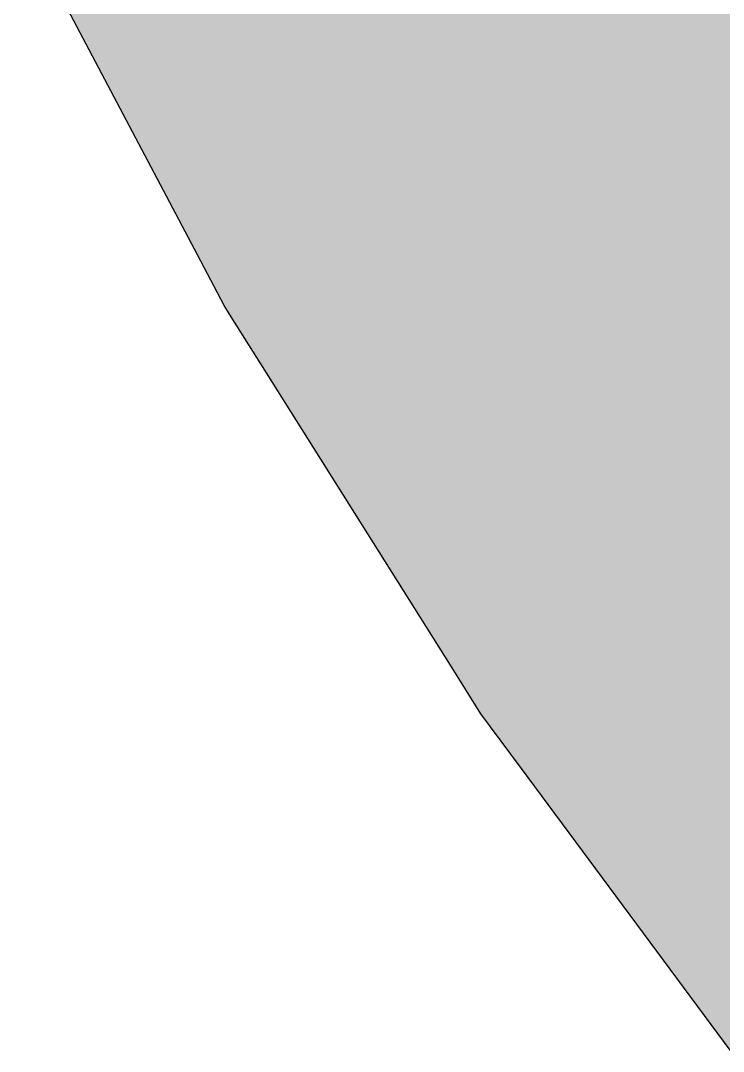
# Model space of a CAD drawing. Extents: x 0 to 420, y 0 to 297.
# Drawn here: x 266.2 to 274.12, y 197.81 to 209.42 of the extents above; entities that cross this region are included whole.
import ezdxf

# ---------------------------------------------------------------- set-up
doc = ezdxf.new("R2010")
doc.units = 0
doc.layers.add('SOMBRA', color=8, linetype='CONTINUOUS')
doc.layers.add('VISIBLE', color=7, linetype='CONTINUOUS')

msp = doc.modelspace()

# ---------------------------------------------------------------- linework, layer by layer
at = {"layer": 'SOMBRA', "color": 252}
for points in [[(268.1954, 206.7855), (266.3231, 210.3317), (276.5761, 216.2513)], [(268.1954, 206.7855), (276.5761, 216.2513), (277.8948, 213.7537)], [(268.1954, 206.7855), (277.8948, 213.7537), (271.813, 208.8741)], [(278.4484, 212.7051), (271.813, 208.8741), (277.8948, 213.7537)], [(271.893, 208.1744), (273.8125, 213.4428), (272.1725, 212.9366)], [(271.893, 208.1744), (273.9775, 210.441), (273.8125, 213.4428)], [(269.7492, 209.5267), (271.893, 208.1744), (272.1725, 212.9366)], [(278.4484, 212.7051), (278.7503, 212.1334), (268.4972, 206.2138)], [(278.4484, 212.7051), (268.4972, 206.2138), (271.813, 208.8741)], [(268.596, 206.0567), (268.4972, 206.2138), (278.7503, 212.1334)], [(268.596, 206.0567), (278.7503, 212.1334), (278.8491, 211.9763)], [(268.9109, 205.5559), (268.596, 206.0567), (278.8491, 211.9763)], [(268.9109, 205.5559), (278.8491, 211.9763), (279.164, 211.4755)], [(268.5407, 211.8155), (268.1794, 211.704), (269.14, 208.9003)], [(268.5407, 211.8155), (269.14, 208.9003), (269.3436, 209.9646)], [(268.1794, 211.704), (267.4244, 211.4709), (268.477, 207.2824)], [(268.1794, 211.704), (268.477, 207.2824), (269.0105, 208.2235)], [(268.1794, 211.704), (269.0105, 208.2235), (269.14, 208.9003)], [(268.477, 207.2824), (267.4244, 211.4709), (266.2036, 211.0941)], [(271.0459, 202.1614), (268.9109, 205.5559), (279.164, 211.4755)], [(271.0459, 202.1614), (279.164, 211.4755), (280.6676, 209.0847)], [(268.477, 207.2824), (266.2036, 211.0941), (266.3231, 210.3317)], [(271.893, 208.1744), (273.5043, 209.1046), (273.9775, 210.441)], [(273.5043, 209.1046), (274.0341, 209.4105), (273.9775, 210.441)], [(273.9775, 210.441), (274.0341, 209.4105), (275.4959, 210.2545)], [(268.477, 207.2824), (266.3231, 210.3317), (268.1954, 206.7855)], [(274.3136, 204.3256), (275.4959, 210.2545), (274.0341, 209.4105)], [(269.14, 208.9003), (269.627, 209.3111), (269.3436, 209.9646)], [(269.3436, 209.9646), (269.627, 209.3111), (269.7492, 209.5267)], [(269.627, 209.3111), (270.7972, 207.5417), (269.7492, 209.5267)], [(269.7492, 209.5267), (270.7972, 207.5417), (271.893, 208.1744)], [(272.1752, 205.3507), (274.3136, 204.3256), (274.0341, 209.4105)], [(272.1752, 205.3507), (274.0341, 209.4105), (273.5043, 209.1046)], [(269.14, 208.9003), (269.2357, 208.6208), (269.627, 209.3111)], [(269.2357, 208.6208), (270.4752, 207.3557), (269.627, 209.3111)], [(269.627, 209.3111), (270.4752, 207.3557), (270.7972, 207.5417)], [(271.7655, 206.002), (272.1752, 205.3507), (273.5043, 209.1046)], [(271.7655, 206.002), (273.5043, 209.1046), (271.893, 208.1744)], [(271.0459, 202.1614), (280.6676, 209.0847), (274.6635, 204.25)], [(268.1954, 206.7855), (271.813, 208.8741), (268.4972, 206.2138)], [(269.0105, 208.2235), (269.2357, 208.6208), (269.14, 208.9003)], [(269.0105, 208.2235), (269.8022, 206.9672), (269.2357, 208.6208)], [(269.2357, 208.6208), (269.8022, 206.9672), (270.4752, 207.3557)], [(268.477, 207.2824), (268.6777, 206.4839), (269.0105, 208.2235)], [(269.0105, 208.2235), (268.6777, 206.4839), (268.7141, 206.339)], [(269.0105, 208.2235), (268.7141, 206.339), (269.8022, 206.9672)], [(270.7972, 207.5417), (271.7655, 206.002), (271.893, 208.1744)], [(281.299, 208.081), (281.6431, 207.5337), (271.3901, 201.6141)], [(281.299, 208.081), (271.3901, 201.6141), (274.6635, 204.25)], [(270.7972, 207.5417), (270.4752, 207.3557), (271.6817, 204.574)], [(270.7972, 207.5417), (271.6817, 204.574), (271.75, 205.7371)], [(270.7972, 207.5417), (271.75, 205.7371), (271.7655, 206.002)], [(271.4994, 201.4667), (271.3901, 201.6141), (281.6431, 207.5337)], [(271.4994, 201.4667), (281.6431, 207.5337), (281.7524, 207.3863)], [(270.4752, 207.3557), (269.8022, 206.9672), (271.2506, 202.7396)], [(270.4752, 207.3557), (271.2506, 202.7396), (271.6383, 203.8346)], [(270.4752, 207.3557), (271.6383, 203.8346), (271.6817, 204.574)], [(271.8477, 200.9969), (271.4994, 201.4667), (281.7524, 207.3863)], [(271.8477, 200.9969), (281.7524, 207.3863), (282.1007, 206.9165)], [(268.477, 207.2824), (268.1954, 206.7855), (268.4972, 206.2138)], [(268.477, 207.2824), (268.4972, 206.2138), (268.6421, 206.2974)], [(268.477, 207.2824), (268.6421, 206.2974), (268.6777, 206.4839)], [(271.2506, 202.7396), (269.8022, 206.9672), (268.7141, 206.339)], [(274.2087, 197.812), (271.8477, 200.9969), (282.1007, 206.9165)], [(268.6421, 206.2974), (268.7141, 206.339), (268.6777, 206.4839)], [(268.7141, 206.339), (268.596, 206.0567), (268.9109, 205.5559)], [(268.7141, 206.339), (268.6421, 206.2974), (268.596, 206.0567)], [(271.2506, 202.7396), (268.7141, 206.339), (268.9109, 205.5559)], [(268.6421, 206.2974), (268.4972, 206.2138), (268.596, 206.0567)], [(271.75, 205.7371), (272.1752, 205.3507), (271.7655, 206.002)], [(271.6817, 204.574), (272.0864, 205.0999), (271.75, 205.7371)], [(271.75, 205.7371), (272.0864, 205.0999), (272.1752, 205.3507)], [(271.2506, 202.7396), (268.9109, 205.5559), (271.0459, 202.1614)], [(272.0864, 205.0999), (273.3702, 203.4506), (272.1752, 205.3507)], [(272.1752, 205.3507), (273.3702, 203.4506), (274.3136, 204.3256)], [(271.6817, 204.574), (271.802, 204.2968), (272.0864, 205.0999)], [(271.802, 204.2968), (273.093, 203.1935), (272.0864, 205.0999)], [(272.0864, 205.0999), (273.093, 203.1935), (273.3702, 203.4506)], [(271.6383, 203.8346), (271.802, 204.2968), (271.6817, 204.574)], [(271.0459, 202.1614), (274.6635, 204.25), (271.3901, 201.6141)], [(271.6383, 203.8346), (272.5136, 202.6561), (271.802, 204.2968)], [(271.802, 204.2968), (272.5136, 202.6561), (273.093, 203.1935)], [(273.3702, 203.4506), (274.4411, 202.0061), (274.3136, 204.3256)], [(271.2506, 202.7396), (271.5268, 201.9335), (271.6383, 203.8346)], [(271.6383, 203.8346), (271.5268, 201.9335), (271.5769, 201.7873)], [(271.6383, 203.8346), (271.5769, 201.7873), (272.5136, 202.6561)], [(273.3702, 203.4506), (273.093, 203.1935), (274.5249, 200.4813)], [(273.3702, 203.4506), (274.5249, 200.4813), (274.4566, 201.7232)], [(273.3702, 203.4506), (274.4566, 201.7232), (274.4411, 202.0061)], [(273.093, 203.1935), (272.5136, 202.6561), (274.333, 198.4616)], [(273.093, 203.1935), (274.333, 198.4616), (274.5683, 199.6917)], [(273.093, 203.1935), (274.5683, 199.6917), (274.5249, 200.4813)], [(271.2506, 202.7396), (271.0459, 202.1614), (271.3901, 201.6141)], [(271.2506, 202.7396), (271.3901, 201.6141), (271.5148, 201.7298)], [(271.2506, 202.7396), (271.5148, 201.7298), (271.5268, 201.9335)], [(274.333, 198.4616), (272.5136, 202.6561), (271.5769, 201.7873)], [(271.5148, 201.7298), (271.5769, 201.7873), (271.5268, 201.9335)], [(271.5769, 201.7873), (271.4994, 201.4667), (271.8477, 200.9969)], [(271.5769, 201.7873), (271.5148, 201.7298), (271.4994, 201.4667)], [(274.333, 198.4616), (271.5769, 201.7873), (271.8477, 200.9969)], [(271.5148, 201.7298), (271.3901, 201.6141), (271.4994, 201.4667)], [(274.333, 198.4616), (271.8477, 200.9969), (274.2087, 197.812)]]:
    msp.add_solid(points, dxfattribs=at)
at = {"layer": 'VISIBLE'}
for p, q in [((268.1954, 206.7855), (266.3231, 210.3317)), ((268.4972, 206.2138), (268.1954, 206.7855)), ((268.596, 206.0567), (268.4972, 206.2138)), ((268.9109, 205.5559), (268.596, 206.0567)), ((271.0459, 202.1614), (268.9109, 205.5559)), ((271.3901, 201.6141), (271.0459, 202.1614)), ((271.4994, 201.4667), (271.3901, 201.6141)), ((271.8477, 200.9969), (271.4994, 201.4667)), ((274.2087, 197.812), (271.8477, 200.9969))]:
    msp.add_line(p, q, dxfattribs=at)

doc.saveas('drawing.dxf')
